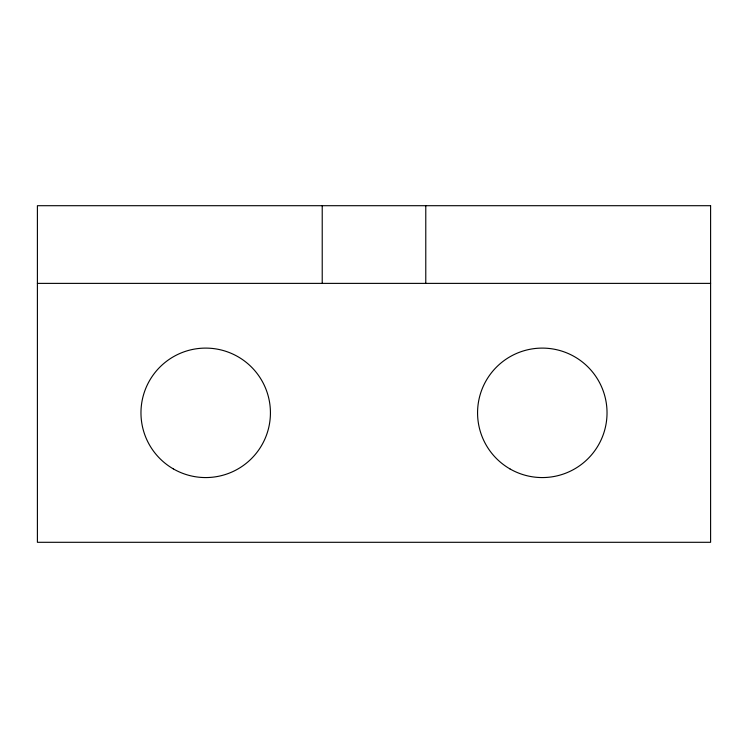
<?xml version="1.0" encoding="UTF-8"?>
<svg xmlns="http://www.w3.org/2000/svg" width="748" height="748" viewBox="0 0 748 748"><rect width="100%" height="100%" fill="white"/><g stroke="black" fill="none" stroke-linecap="round" stroke-linejoin="round"><path stroke-width="1.12" d="M37.4 283.38L710.6 283.38M425.78 205.7L425.78 283.38M322.22 205.7L322.22 283.38M710.6 205.7L37.4 205.7L37.4 542.3L710.6 542.3L710.6 205.7M173.33 468.893A64.73 64.73 0 0 0 270.43 412.84A64.73 64.73 0 0 0 173.33 356.777A64.73 64.73 0 0 0 173.33 468.893M509.93 468.893A64.73 64.73 0 0 0 607.03 412.84A64.73 64.73 0 0 0 509.93 356.777A64.73 64.73 0 0 0 509.93 468.893"/></g></svg>
